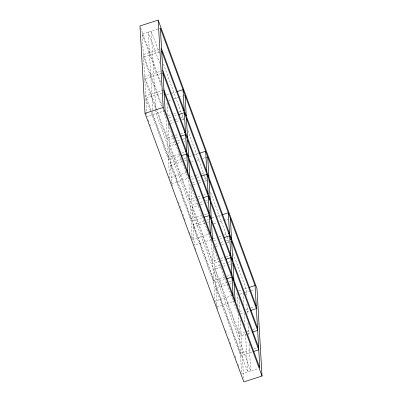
<?xml version="1.0" encoding="UTF-8"?>
<svg xmlns="http://www.w3.org/2000/svg" width="402" height="402" viewBox="0 0 402 402"><rect width="100%" height="100%" fill="white"/><g stroke="black" fill="none" stroke-linecap="round" stroke-linejoin="round"><path stroke-width="0.3" stroke-dasharray="2.01 1.51" d="M165.121 110.615L146.936 116.485L142.177 33.989L160.368 28.12M159.207 49.501L143.368 54.612L162.348 106.198M159.348 51.928L143.504 57.039L162.267 108.037M162.815 70.581L144.625 76.45L156.921 109.862M161.197 73.576L144.765 78.877L156.197 109.947M161.78 73.385L162.956 73.008M163.348 90.184L145.745 95.862L151.569 111.686M161.73 93.179L145.886 98.289L168.528 159.835L179.679 156.242M166.584 94.972L171.277 93.46M171.865 93.269L175.97 91.942M168.644 100.565L171.574 99.621M173.92 98.862L178.031 97.54M178.619 97.349L182.136 96.214M182.724 96.023L184.483 95.455M167.77 115.595L171.292 114.459M173.639 113.706L178.332 112.188M178.92 112.002L182.443 110.867M169.086 117.645L172.021 116.696M174.367 115.942L177.302 114.992M169.83 121.193L174.523 119.675M175.111 119.489L178.634 118.354M180.98 117.595L183.915 116.65M170.559 123.429L174.076 122.293M176.423 121.535L179.357 120.59M181.704 119.831L184.056 119.077M173.136 136.107L167.272 138.002L157.137 110.45M175.488 135.348L178.418 134.404M180.764 133.65L184.287 132.514M173.277 138.534L167.413 140.429L156.413 110.53M175.624 137.775L179.146 136.64M174.609 141.891L169.327 143.594L189.915 199.553L195.196 197.849M177.543 140.946L182.237 139.434M182.825 139.243L185.171 138.484M177.096 143.564L169.468 146.021L190.056 201.98L195.925 200.085M177.684 143.373L181.207 142.238M184.141 141.293L185.312 140.911M179.538 153.815L168.388 157.413L151.785 112.274M181.885 153.056L185.407 151.921M189.226 156.524L192.749 155.388M193.337 155.197L198.618 153.494M181.598 159.413L170.448 163.006L191.035 218.964L202.186 215.366M183.945 158.654L185.704 158.087M182.322 161.649L170.589 165.433L191.176 221.386L202.909 217.603M184.674 160.89L186.433 160.323M191.287 162.117L194.221 161.172M197.156 160.227L200.673 159.091M203.02 158.333L204.784 157.765M205.372 157.574L207.13 157.006M186.593 172.548L169.579 178.036L166.152 118.59L162.483 108.625M190.417 177.146L195.111 175.634M195.699 175.443L199.221 174.307M201.568 173.548L205.085 172.413M171.639 183.629L188.654 178.141M191.729 179.197L194.663 178.247M197.01 177.493L199.945 176.543M192.478 182.744L195.995 181.609M198.342 180.85L201.276 179.905M204.211 178.955L206.558 178.202M193.201 184.98L196.724 183.845M199.07 183.086L202.005 182.141M204.352 181.382L206.698 180.624M198.131 196.9L201.065 195.955M203.412 195.196L207.517 193.875M198.271 199.327L201.794 198.191M197.256 203.442L191.975 205.146L212.563 261.104L217.844 259.401M200.191 202.497L203.126 201.553M205.472 200.794L207.819 200.035M199.744 205.11L192.116 207.573L212.703 263.526L220.331 261.069M200.332 204.925L203.849 203.789M206.784 202.839L207.96 202.462M204.533 214.608L209.226 213.095M211.874 218.075L214.809 217.125M217.155 216.371L221.261 215.045M204.241 220.959L193.096 224.557L213.683 280.511L224.829 276.918M206.588 220.206L208.939 219.447M204.97 223.2L193.236 226.984L213.819 282.938L225.557 279.154M207.316 222.442L209.075 221.874M213.934 223.668L216.864 222.723M219.799 221.778L223.321 220.643M223.909 220.452L228.014 219.125M192.226 239.587L209.241 234.095M213.065 238.698L216.583 237.562M218.929 236.803L221.864 235.858M224.21 235.1L227.733 233.964M211.301 239.692L194.282 245.18L193.87 244.064M213.789 240.934L217.311 239.798M219.658 239.039L222.592 238.095M215.12 244.29L218.643 243.155M220.989 242.401L223.924 241.451M226.271 240.697L229.205 239.748M215.849 246.532L219.366 245.396M221.718 244.637L224.648 243.692M226.999 242.934L231.693 241.421M220.778 258.451L225.472 256.938M226.06 256.747L229.577 255.612M220.914 260.878L224.437 259.742M219.899 264.993L214.618 266.697L239.326 333.846L244.607 332.142M222.834 264.049L227.527 262.531M228.115 262.345L229.879 261.777M221.216 267.044L214.758 269.124L239.466 336.268L245.918 334.188M223.562 266.285L226.497 265.34M229.431 264.39L230.602 264.013M227.175 276.159L230.698 275.023M226.889 282.511L215.738 286.108L240.441 353.252L251.592 349.66M229.235 281.757L231.582 280.998M228.788 284.37L215.879 288.536L240.582 355.68L252.32 351.896M229.376 284.179L231.723 283.425M238.637 290.817L241.572 289.867M244.506 288.922L248.024 287.787M215.281 302.254L214.869 301.138L231.889 295.646M239.969 294.174L244.662 292.661M245.25 292.47L250.531 290.767M251.119 290.576L254.049 289.631M216.929 306.731L235.12 300.867M239.823 311.439L243.346 310.304M245.692 309.545L248.627 308.6M250.974 307.842L254.496 306.706M240.552 313.676L244.074 312.54M247.009 311.595L249.356 310.836M246.954 331.384L250.471 330.248M252.818 329.489L255.752 328.545M248.265 333.429L251.2 332.484M253.938 348.901L258.632 347.388M241.632 373.88L258.064 368.579M159.292 52.848L151.273 31.054L156.031 113.55L250.727 370.945L249.104 342.821M163.408 64.039L181.83 114.103M182.046 114.696L183.995 119.997M187.895 130.595L204.367 175.362M204.583 175.95L206.533 181.252M210.648 192.442L226.899 236.617M227.12 237.205L229.07 242.506M233.185 253.697L245.969 288.45L246.366 295.324M159.725 63.25L148.243 32.034L152.996 114.53L247.697 371.92L245.496 333.801M140.63 27.733L160.78 82.51M162.951 88.4L163.383 89.581M142.177 33.989L161.373 86.159M162.88 90.264L163.312 91.435M168.212 124.188L188.799 180.141L192.191 238.979M191.071 186.327L211.442 241.692M213.718 247.878L238.205 314.434L241.597 373.272M148.227 120.002L148.876 121.761M149.74 124.107L150.383 125.861M170.815 181.392L171.433 183.071M171.855 184.222L172.503 185.985M178.357 201.889L179.006 203.658M179.875 206.015L180.523 207.779M181.387 210.135L182.041 211.904M182.905 214.261L183.558 216.025M184.423 218.381L185.076 220.15M189.407 231.929L190.056 233.698M190.925 236.049L191.573 237.818M195.367 248.124L196.231 250.481M216.105 304.495L216.723 306.173M217.145 307.319L218.231 310.264M225.597 330.293L226.246 332.057M228.632 338.539L229.281 340.303M230.145 342.66L230.798 344.429M235.13 356.207L235.783 357.976M238.165 364.453L238.813 366.222M246.873 304.073L247.486 314.696M247.954 322.821L248.637 334.695M243.155 293.179L243.838 305.053M244.31 313.178L244.994 325.052M239.009 298.294L239.768 311.399M240.27 320.133L243.617 378.156M236.984 293.259L237.743 306.384M213.432 246.074L216.894 306.123M211.372 240.476L214.869 301.138M190.784 184.523L194.246 244.577M166.991 103.012L167.674 114.887M168.142 122.972L171.604 183.026"/><path stroke-width="0.6" d="M158.167 20.1L139.976 25.969L145.016 113.314L243.833 381.9L262.024 376.031L256.984 288.686L158.167 20.1L163.207 107.45L262.024 376.031M177.146 91.566L183.01 89.671L184.201 110.299L183.031 110.676M145.016 113.314L163.207 107.45M178.473 114.615L184.342 112.721L185.463 132.132L184.287 132.514M180.905 136.072L185.598 134.559L186.578 151.544L185.407 151.921M181.438 155.674L186.719 153.971L187.769 172.167M199.789 153.117L205.658 151.222L206.849 171.845M201.121 176.166L206.985 174.272L208.105 193.684M202.965 197.814L208.246 196.111L209.226 213.095M208.99 199.658L210.166 199.281L209.045 179.87M204.085 217.226L209.367 215.522L210.417 233.718M222.437 214.668L228.306 212.774L229.492 233.396L228.321 233.778M224.351 237.527L229.632 235.823L230.753 255.235L229.577 255.612M230.376 239.371L231.552 238.994L230.361 218.371M226.195 259.174L230.894 257.662L231.869 274.646L230.698 275.023M226.728 278.777L232.009 277.073L233.059 295.269M232.758 280.621L233.929 280.239L232.949 263.255M249.2 287.41L255.064 285.515L160.368 28.12L165.121 110.615L259.823 368.011L255.064 285.515M250.526 310.46L256.396 308.565L161.694 51.17M252.376 332.107L257.652 330.404L162.956 73.008M253.491 351.519L258.772 349.815L164.076 92.42M161.559 48.748L256.255 306.138M162.815 70.581L257.516 327.977M163.936 89.993L258.632 347.388M231.693 241.421L232.808 260.828M234.07 282.666L235.12 300.867M207.718 156.82L208.904 177.443M210.306 201.703L211.286 218.688M211.422 221.115L212.472 239.316M185.071 95.269L186.262 115.892M186.402 118.319L187.518 137.73M187.659 140.157L188.638 157.142M188.779 159.564L189.829 177.764"/></g></svg>
